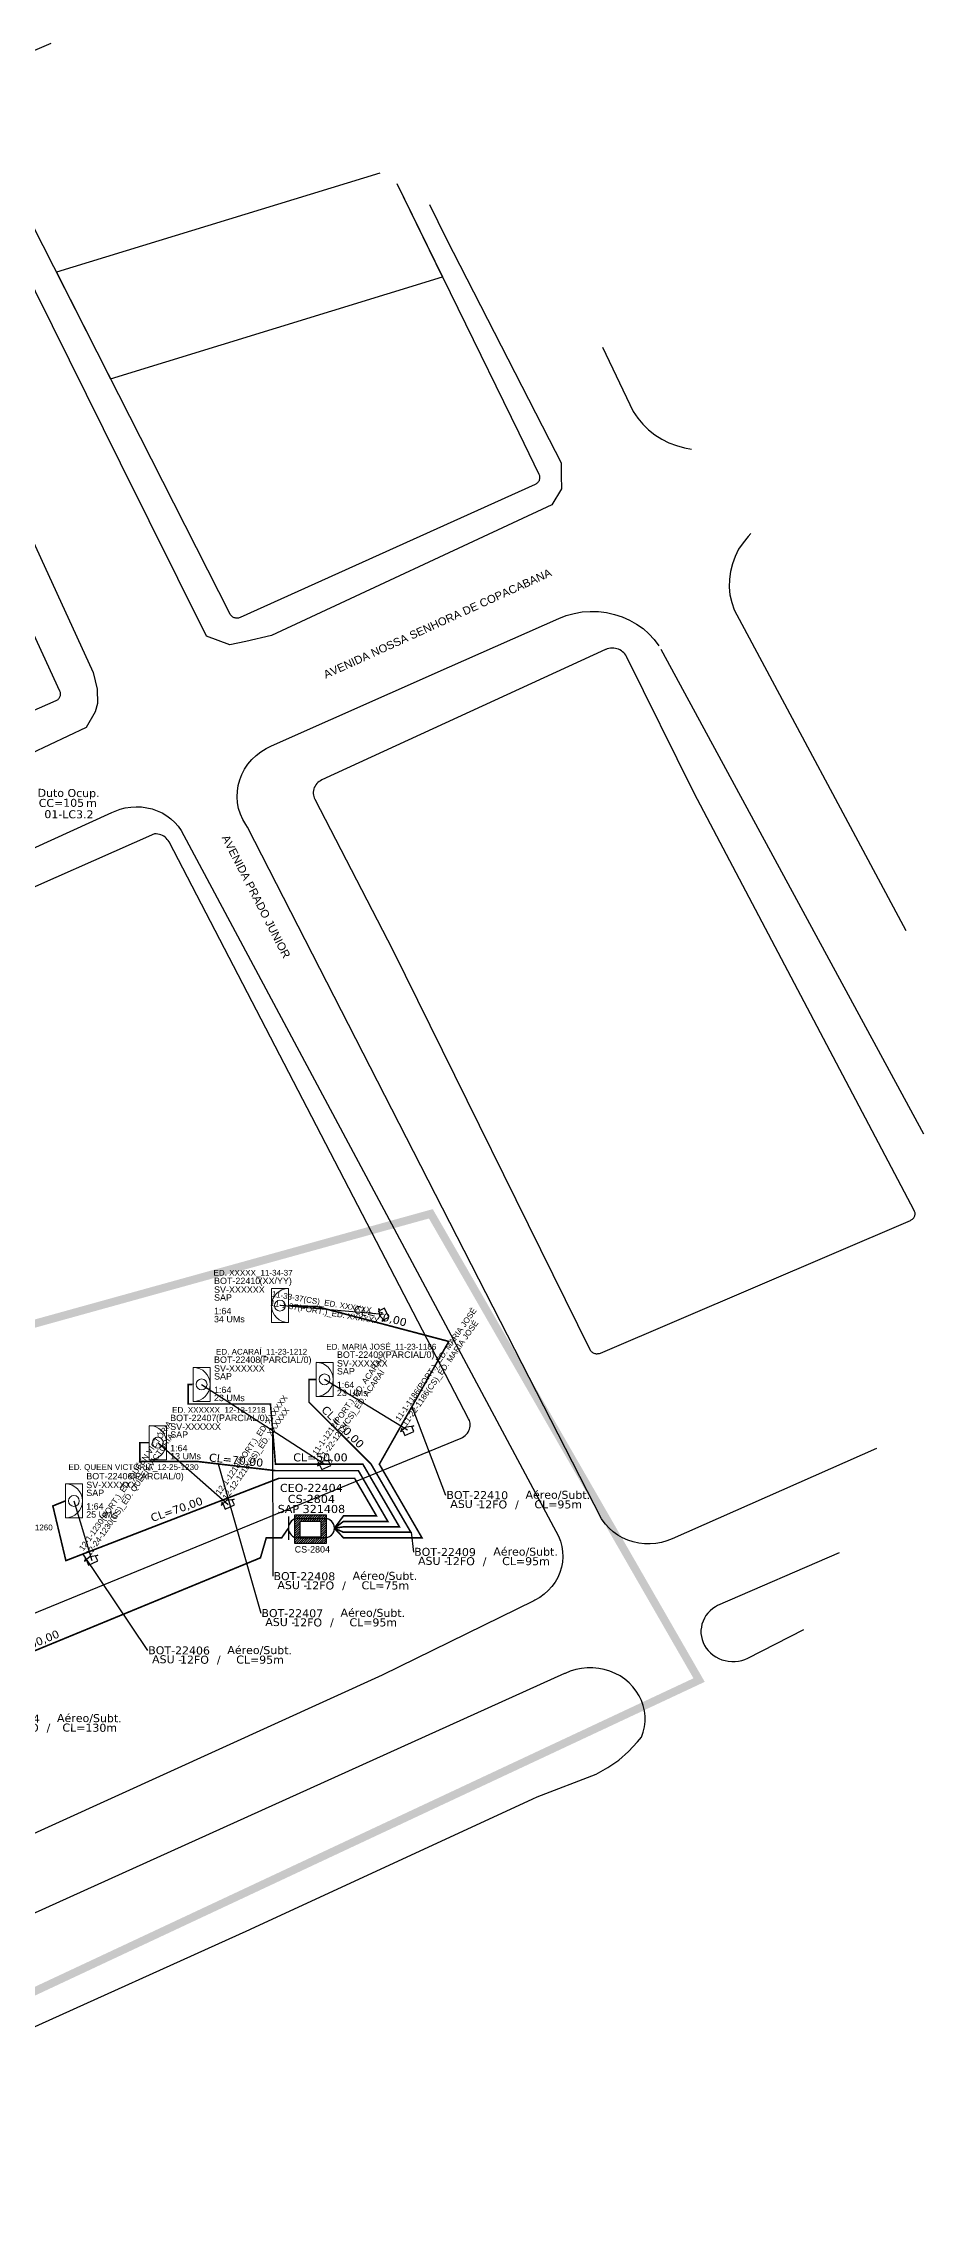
# Model space of a CAD drawing. Extents: x 4313 to 28038, y -9425 to 4777.
# Drawn here: x 26939 to 28038, y -9420 to -6702 of the extents above; entities that cross this region are included whole.
import ezdxf
from ezdxf.enums import TextEntityAlignment as Align

# ---------------------------------------------------------------- set-up
doc = ezdxf.new("R2010")
doc.units = ezdxf.units.DM
doc.header["$MEASUREMENT"] = 0
for name, color, linetype in [('10.0-Cartográfico', 252, 'Continuous'), ('10.1-Caixas Subterrâneas', 5, 'Continuous'), ('20.4-CEOS', 1, 'Continuous'), ('20.5-CEO', 1, 'Continuous'), ('CAP a instalar', 1, 'Continuous'), ('celulas gpon', 7, 'Continuous'), ('label_cabos', 7, 'Continuous'), ('Legenda', 1, 'Continuous'), ('Segmento de Logradouro Texto', 238, 'Continuous'), ('surveys', 7, 'Continuous'), ('surveys legendas', 7, 'Continuous')]:
    doc.layers.add(name, color=color, linetype=linetype)
doc.layers.add("20.0-LEGENDA DOS CDO'S", color=1, linetype='Continuous', lineweight=0)
doc.layers.add('20.1-CDO_INTERIOR', color=1, linetype='Continuous', lineweight=0)
doc.layers.add('DROP DE CLIENTE', color=140, linetype='Continuous', plot=False)
doc.layers.add('EXTRA', color=50, linetype='Continuous', plot=False)
doc.styles.add('ARIAL', font='arial.ttf')
doc.styles.add('DIGICADE', font='arial.ttf')
doc.styles.add('siredit', font='verdana.ttf')
doc.linetypes.add('FENCELINE1', pattern='A,0.25,-0.1,[133,ltypeshp.shx,S=0.1,R=0,X=-0.1,Y=0],-0.1,1', length=1.45)
doc.dimstyles.new('CC', dxfattribs={"dimtxt": 1, "dimasz": 2, "dimexe": 0.18, "dimexo": 0.0625, "dimgap": 0.09, "dimtad": 0, "dimdec": 0, "dimrnd": 1, "dimzin": 0, "dimdsep": 46, "dimtxsty": 'siredit', "dimblk": 'NONE', "dimcen": 0, "dimse1": 1, "dimse2": 1, "dimsd1": 1, "dimsd2": 1, "dimclrt": 7, "dimadec": 0, "dimazin": 0, "dimtfac": 1, "dimtdec": 0, "dimtofl": 0, "dimtmove": 0, "dimatfit": 3, "dimfxl": 0, "dimtolj": 1, "dimtzin": 0, "dimarcsym": 0})

# ---------------------------------------------------------------- blocks, each defined once
blk = doc.blocks.new('SURVEY_SURVEY')
for p, q in [((0, 0.0000127), (-0.0000126, 0.000009)), ((-0.0000126, 0.000009), (-0.0000086, 0.000009)), ((-0.0000086, 0), (-0.0000086, 0.000009)), ((0.0000086, 0), (-0.0000086, 0)), ((0, 0.0000127), (0.0000126, 0.000009)), ((0.0000084, 0.0000132), (0.0000098, 0.0000132)), ((0.0000084, 0.0000103), (0.0000084, 0.0000132)), ((0.0000126, 0.000009), (0.0000086, 0.000009)), ((0.0000086, 0.000009), (0.0000086, 0)), ((0.0000098, 0.0000132), (0.0000098, 0.0000099))]:
    blk.add_line(p, q)
blk = doc.blocks.new('*X32')
at = {"color": 0, "linetype": 'Continuous'}
for p, q in [((-1.25, 0.34099), (-0.49099, 1.1)), ((-1.25, 0.517767), (-0.667767, 1.1)), ((-1.25, 0.694544), (-0.844544, 1.1)), ((-1.25, 0.87132), (-1.02132, 1.1)), ((-1.25, 1.048097), (-1.198097, 1.1)), ((-1.25, 0.164214), (-0.8035, 0.610714)), ((-1.25, -0.012563), (-0.8035, 0.433937)), ((-1.25, -0.18934), (-0.8035, 0.25716)), ((-1.25, -0.366117), (-0.8035, 0.080383)), ((-0.789214, 0.625), (-0.314214, 1.1)), ((-0.612437, 0.625), (-0.137437, 1.1)), ((-0.43566, 0.625), (0.03934, 1.1)), ((-0.258883, 0.625), (0.216117, 1.1)), ((-0.082107, 0.625), (0.392893, 1.1)), ((0.09467, 0.625), (0.56967, 1.1)), ((0.271447, 0.625), (0.746447, 1.1)), ((0.448223, 0.625), (0.923223, 1.1)), ((0.625, 0.625), (1.1, 1.1)), ((0.801777, 0.625), (1.25, 1.073223)), ((0.8035, 0.449947), (1.25, 0.896447)), ((0.8035, 0.27317), (1.25, 0.71967)), ((0.8035, 0.096393), (1.25, 0.542893)), ((0.8035, -0.080383), (1.25, 0.366117)), ((0.8035, -0.25716), (1.25, 0.18934)), ((0.8035, -0.433937), (1.25, 0.012563)), ((-1.25, -0.542893), (-0.8035, -0.096393)), ((-1.25, -0.71967), (-0.8035, -0.27317)), ((-1.25, -0.896447), (-0.8035, -0.449947)), ((-1.25, -1.073223), (-0.801777, -0.625)), ((-1.1, -1.1), (-0.625, -0.625)), ((-0.923223, -1.1), (-0.448223, -0.625)), ((-0.746447, -1.1), (-0.271447, -0.625)), ((-0.56967, -1.1), (-0.09467, -0.625)), ((-0.392893, -1.1), (0.082107, -0.625)), ((-0.216117, -1.1), (0.258883, -0.625)), ((-0.03934, -1.1), (0.43566, -0.625)), ((0.137437, -1.1), (0.612437, -0.625)), ((0.314214, -1.1), (0.789214, -0.625)), ((0.49099, -1.1), (1.25, -0.34099)), ((0.667767, -1.1), (1.25, -0.517767)), ((0.8035, -0.610714), (1.25, -0.164214)), ((0.844544, -1.1), (1.25, -0.694544)), ((1.02132, -1.1), (1.25, -0.87132)), ((1.198097, -1.1), (1.25, -1.048097))]:
    blk.add_line(p, q, dxfattribs=at)
blk = doc.blocks.new('MANHOLE_MQ')
at = {"color": 0, "linetype": 'Continuous'}
for p, q in [((0.00000623, 0.00000569), (-0.00000627, 0.00000569)), ((-0.00000627, 0.00000569), (-0.00000627, -0.00000531)), ((-0.00000404, 0.00000331), (0.00000399, 0.00000331)), ((-0.00000404, -0.00000294), (-0.00000404, 0.00000331)), ((0.00000399, 0.00000331), (0.00000399, -0.00000294)), ((0.00000623, -0.00000531), (0.00000623, 0.00000569)), ((-0.00000627, -0.00000531), (0.00000623, -0.00000531)), ((0.00000399, -0.00000294), (-0.00000404, -0.00000294)), ((0.00000399, -0.00000294), (0.00000399, -0.00000294))]:
    blk.add_line(p, q, dxfattribs=at)
at = {"color": 0, "linetype": 'Continuous', "xscale": 5e-06, "yscale": 5e-06, "zscale": 1e-05}
blk.add_blockref('*X32', (-0.00000002, 0.00000019), dxfattribs=at)
blk = doc.blocks.new('CDOI_CT_ESQ')
at = {"layer": '20.1-CDO_INTERIOR', "color": 8, "lineweight": 18}
blk.add_lwpolyline([(-2.12, -2.13), (-2.12, 2.12), (0, 2.12), (0.01, -2.13)], close=True, dxfattribs=at)
blk.add_circle((-1.06, 0), 0.68, dxfattribs=at)
blk.add_arc((0.01, 0), 2.13, 90.0276, 270.0276, dxfattribs=at)
at = {"layer": "20.0-LEGENDA DOS CDO'S", "color": 8, "style": 'ARIAL'}
for tag, p in [('CDO_N', (-9.3, 2.69)), ('SAP', (-9.3, 0.61)), ('SURVEY', (-9.3, 1.6)), ('1:XX', (-9.31, -1.08)), ('UMS', (-9.31, -2.09))]:
    blk.add_attdef(tag, p, '', height=0.8, rotation=359.9724, dxfattribs=at)
blk.add_attdef('FIBRAS_UTILIZADAS', text='', height=0.8, rotation=359.9724, dxfattribs=at).set_placement((-1.59, 2.69), align=Align.CENTER)
blk = doc.blocks.new('CDOI_CT_DRT')
at = {"layer": '20.1-CDO_INTERIOR', "color": 8, "lineweight": 18}
blk.add_lwpolyline([(2.13, -2.13), (2.13, 2.12), (0, 2.12), (0, -2.13)], close=True, dxfattribs=at)
blk.add_circle((1.06, 0), 0.68, dxfattribs=at)
blk.add_arc((0, 0), 2.13, 269.9724, 89.9724, dxfattribs=at)
at = {"layer": "20.0-LEGENDA DOS CDO'S", "color": 8, "style": 'ARIAL'}
for tag, p in [('CDO_N', (2.61, 2.69)), ('SURVEY', (2.61, 1.6)), ('SAP', (2.61, 0.61)), ('1:XX', (2.6, -1.08)), ('UMS', (2.6, -2.09))]:
    blk.add_attdef(tag, p, '', height=0.8, rotation=359.9724, dxfattribs=at)
blk.add_attdef('FIBRAS_UTILIZADAS', text='', height=0.8, rotation=359.9724, dxfattribs=at).set_placement((10.32, 2.69), align=Align.CENTER)
blk = doc.blocks.new('*U161')
at = {"layer": '20.5-CEO'}
for p, q in [((-1.56, 1.26), (1.8, 1.26)), ((1.8, -1.13), (-1.56, -1.13))]:
    blk.add_line(p, q, dxfattribs=at)
blk.add_lwpolyline([(-2.75, 1.51), (-2.75, -1.38)], dxfattribs=at)
for centre, start, end in [((-1.56, 0.07), 90, 270), ((1.8, 0.07), 270, 90)]:
    blk.add_arc(centre, 1.2, start, end, dxfattribs=at)
at = {"layer": '20.5-CEO', "color": 7, "style": 'siredit'}
for tag, p in [('FID', (0.11, 5.61)), ('LOCAL', (0.12, 4.23)), ('SAP', (0.12, 2.97)), ('FIBRAS_RESERVA', (0.12, -1.94))]:
    blk.add_attdef(tag, text='', height=1.01, dxfattribs=at).set_placement(p, align=Align.TOP_CENTER)
for tag, flags, p in [('ID_ATIVIDADE', 3, (0.11, -3.51)), ('FATOR', 1, (0.11, -4.82))]:
    blk.add_attdef(tag, text='', height=1.01, dxfattribs=dict(at, flags=flags)).set_placement(p, align=Align.TOP_CENTER)
at = {"layer": '20.5-CEO', "color": 7, "style": 'siredit', "flags": 3}
blk.add_attdef('QTDE', (-4.88, -7.06), '', height=1.01, dxfattribs=at)
blk = doc.blocks.new('LEGENDA DOS CABOS')
at = {"layer": 'EXTRA', "style": 'siredit'}
for tag, p in [('ID', (4.6, 0.97)), ('XX', (9.03, 0.97))]:
    blk.add_attdef(tag, text='', height=0.48, rotation=359.69, dxfattribs=at).set_placement(p, align=Align.MIDDLE_CENTER)
at = {"layer": 'Legenda', "color": 7, "style": 'siredit'}
for tag, p in [('TIPO_CABO', (1.31, 0)), ('CABO', (4.69, -0.05)), ('/', (6.81, -0.05)), ('METROS', (10.03, -0.05))]:
    blk.add_attdef(tag, text='', height=0.8, rotation=359.69, dxfattribs=at).set_placement(p, align=Align.MIDDLE_CENTER)
blk = doc.blocks.new('_None')
blk = doc.blocks.new('Inst CB DT OCUP CFOA-SM-ASU-120-S-12')
at = {"layer": 'label_cabos', "color": 0, "style": 'siredit'}
for tag, flags, p in [('ID_ATIVIDADE', 3, (1.31, 2.67)), ('FATOR', 1, (11.56, 2.55))]:
    blk.add_attdef(tag, text='', height=1, rotation=359.69, dxfattribs=dict(at, flags=flags)).set_placement(p, align=Align.MIDDLE_CENTER)
for tag, p in [('TIPO_CABO', (1.26, 0)), ('DESTINO_CABO', (3.13, 1.26)), ('CABO', (4.69, -0.05)), ('/', (7.71, -0.05)), ('LANCE', (10.91, 0)), ('TIPO_CABO', (13.11, 1.24)), ('UND', (15.96, 0)), ('FID', (13.15, -1.41))]:
    blk.add_attdef(tag, text='', height=1, rotation=359.69, dxfattribs=at).set_placement(p, align=Align.MIDDLE_CENTER)
blk.add_attdef('QTDE', (12.43, -0.47), '', height=1, rotation=359.69, dxfattribs=at)

msp = doc.modelspace()

# ---------------------------------------------------------------- linework, layer by layer
at = {"color": 251}
for points in [[(27244.6, -8543.3), (27244.6, -8572.2)], [(27256.6, -8545.8), (27290.2, -8545.8)], [(27256.6, -8569.7), (27289.8, -8569.7)]]:
    msp.add_lwpolyline(points, dxfattribs=at)
for centre, start, end in [((27256.6, -8557.8), 90, 270), ((27290.2, -8557.8), 268.3302, 90)]:
    msp.add_arc(centre, 12, start, end, dxfattribs=at)
at = {"layer": '10.0-Cartográfico'}
for points in [[(26947.7, -6702.4), (26844.3, -6746.7), (26843.4, -6747.2), (26842.5, -6747.8), (26841.7, -6748.3), (26841, -6749), (26840.4, -6749.8), (26839.8, -6750.6), (26839.4, -6751.4), (26839.1, -6752.3), (26838.8, -6753.2), (26838.6, -6754.1), (26838.6, -6755.1), (26838.6, -6756), (26838.8, -6757), (26839.1, -6757.9), (26839.5, -6758.7)], [(27034.8, -7226.8), (26800.1, -6754.2), (26803, -6742.1), (26826.9, -6724.2)], [(26839.5, -6758.7), (26896.8, -6874.5), (27073, -7221.3)], [(27358.8, -6864.5), (26954.6, -6988.3), (27022.3, -7121.4), (27437.3, -6993.8), (27380.5, -6877.6)], [(27532.9, -7189.3), (27380.5, -6877.6)], [(27420.9, -6903.6), (27441.9, -6946.1), (27570.4, -7197.1)], [(27637.2, -7082), (27675.7, -7162.4), (27681.2, -7170.6), (27687.5, -7178.2), (27694.7, -7185.1), (27702.5, -7191.4), (27711.2, -7196.8), (27720.3, -7201.4), (27729.8, -7204.9), (27739.8, -7207.7), (27748.6, -7209.2)], [(27570.4, -7197.1), (27585.5, -7226.5), (27585.7, -7242.3), (27585.9, -7259), (27574.1, -7278.7), (27223.5, -7442), (27191.5, -7449.8), (27171.4, -7453.8), (27142.2, -7443), (27034.8, -7226.8)], [(27073, -7221.3), (27171.5, -7415.1), (27172, -7415.9), (27172.6, -7416.7), (27173.2, -7417.4), (27174, -7418.1), (27174.8, -7418.7), (27175.7, -7419.1), (27176.6, -7419.6), (27177.5, -7419.9), (27178.5, -7420.1), (27179.5, -7420.2), (27180.6, -7420.2), (27181.6, -7420.2), (27182.6, -7420), (27183.6, -7419.7), (27184.7, -7419.4), (27553.6, -7252.9), (27554.5, -7252.6), (27555.3, -7252), (27556.1, -7251.4), (27556.8, -7250.6), (27557.4, -7249.9), (27557.9, -7249.1), (27558.4, -7248.3), (27558.7, -7247.4), (27559, -7246.5), (27559, -7245.5), (27559, -7244.6), (27559, -7243.6), (27558.8, -7242.7), (27558.5, -7241.8), (27558.2, -7241.1), (27532.9, -7189.3)], [(26889.3, -7245.5), (27000.7, -7488.5), (27005.8, -7509.3), (27006, -7527.1), (27002.9, -7537.5), (26991.9, -7557), (26808.3, -7643.8), (26209.9, -7905.4), (26185.8, -7908.7), (26164.9, -7910.4), (26147.3, -7910.6), (26132.8, -7910.8), (26124.7, -7906.4), (25850.3, -7358.9)], [(26164.6, -7870.6), (26954.3, -7523.5), (26955.1, -7523.1), (26956, -7522.5), (26956.8, -7522), (26957.4, -7521.2), (26958.1, -7520.5), (26958.6, -7519.7), (26959.1, -7518.9), (26959.4, -7518), (26959.6, -7517.1), (26959.8, -7516.1), (26959.8, -7515.2), (26959.7, -7514.3), (26959.6, -7513.3), (26959.3, -7512.4), (26959, -7511.8), (26838.1, -7249.2)], [(27822.8, -7314.9), (27819.2, -7318.4), (27812.9, -7326.2), (27807.4, -7334.5), (27803, -7343.4), (27799.6, -7352.7), (27797.2, -7362.2), (27795.9, -7371.9), (27795.7, -7381.6), (27796.6, -7391.4), (27798.7, -7400.9), (27801.7, -7410.3), (28016.3, -7810.8)], [(27979.6, -8458.2), (27724.3, -8571.2), (27717.7, -8573.7), (27710.9, -8575.6), (27703.9, -8576.9), (27696.8, -8577.4), (27689.6, -8577.2), (27682.5, -8576.4), (27675.6, -8574.8), (27668.8, -8572.6), (27662.3, -8569.7), (27656.3, -8566.3), (27650.6, -8562.3), (27645.4, -8557.8), (27640.8, -8552.7), (27636.7, -8547.3), (27635.8, -8545.9), (27193.6, -7681.9), (27191.3, -7678.5), (27187.6, -7672), (27184.6, -7665.4), (27182.4, -7658.3), (27181, -7651.2), (27180.6, -7644), (27180.8, -7636.8), (27181.8, -7629.5), (27183.8, -7622.5), (27186.4, -7615.7), (27189.8, -7609.2), (27194, -7603), (27198.8, -7597.3), (27204.2, -7592.1), (27210.2, -7587.4), (27216.7, -7583.4), (27223.6, -7579.9), (27445.8, -7481.3), (27582.5, -7420.8), (27592, -7417.2), (27601.7, -7414.6), (27611.7, -7412.8), (27621.9, -7412.1), (27632.1, -7412.3), (27642.2, -7413.6), (27652.2, -7415.8), (27661.8, -7418.9), (27671, -7423), (27679.7, -7427.9), (27687.9, -7433.6), (27695.3, -7440.1), (27701.9, -7447.4), (27707.6, -7455.2)], [(27277.6, -7646.7), (27375, -7835.3), (27621.5, -8334.4), (27622, -8335.3), (27622.6, -8336), (27623.2, -8336.8), (27624, -8337.5), (27624.8, -8338.1), (27625.7, -8338.5), (27626.6, -8339), (27627.6, -8339.3), (27628.5, -8339.6), (27629.5, -8339.7), (27630.6, -8339.8), (27631.6, -8339.6), (27632.5, -8339.5), (27633.6, -8339.3), (27634.6, -8338.9), (28022.3, -8173.1), (28023.2, -8172.6), (28024.1, -8172), (28024.8, -8171.5), (28025.5, -8170.8), (28026.2, -8170), (28026.8, -8169.2), (28027.1, -8168.4), (28027.5, -8167.5), (28027.8, -8166.6), (28027.9, -8165.7), (28028, -8164.7), (28027.9, -8163.8), (28027.7, -8162.8), (28027.4, -8161.9), (28026.9, -8160.9), (27751.8, -7639.4), (27667.3, -7468.5), (27666.3, -7466.8), (27665.2, -7465.2), (27663.9, -7463.8), (27662.4, -7462.5), (27660.8, -7461.3), (27659.1, -7460.3), (27657.2, -7459.4), (27655.3, -7458.8), (27653.4, -7458.3), (27651.3, -7458.1), (27649.3, -7458), (27647.2, -7458.1), (27645.3, -7458.4), (27643.2, -7458.9), (27641.4, -7459.6), (27640.8, -7459.8), (27286.6, -7622.7), (27284.7, -7623.7), (27283.1, -7624.8), (27281.5, -7626), (27280.2, -7627.3), (27278.9, -7628.9), (27277.9, -7630.5), (27277, -7632.2), (27276.4, -7634), (27276, -7635.9), (27275.7, -7637.8), (27275.7, -7639.7), (27275.9, -7641.6), (27276.3, -7643.4), (27276.9, -7645.2), (27277.6, -7646.7)], [(27710.2, -7459.3), (28038.5, -8064.8)], [(26511.1, -7897), (27024.1, -7663.4), (27027.9, -7661.7), (27034.2, -7659.3), (27040.8, -7657.6), (27047.5, -7656.6), (27054.2, -7656.2), (27061.1, -7656.5), (27067.8, -7657.5), (27074.4, -7659), (27080.7, -7661.2), (27086.8, -7664), (27092.5, -7667.4), (27097.8, -7671.3), (27102.8, -7675.8), (27107, -7680.6), (27110.8, -7685.9), (27582.1, -8567.9), (27584.6, -8574.1), (27586.3, -8580.5), (27587.4, -8587), (27587.7, -8593.6), (27587.2, -8600.2), (27586, -8606.7), (27584, -8613.1), (27581.4, -8619.3), (27578.1, -8625.1), (27574.1, -8630.6), (27569.5, -8635.7), (27564.4, -8640.3), (27558.8, -8644.4), (27552.7, -8647.9), (27551.4, -8648.7), (27361.8, -8741.4), (26489, -9138.3)], [(26609.8, -8794), (27460.6, -8445.2), (27462.4, -8444.3), (27464, -8443.3), (27465.6, -8442.1), (27467, -8440.7), (27468.3, -8439.2), (27469.4, -8437.6), (27470.3, -8435.9), (27470.9, -8434.1), (27471.5, -8432.3), (27471.8, -8430.4), (27471.8, -8428.5), (27471.7, -8426.6), (27471.4, -8424.8), (27470.8, -8423), (27469.9, -8421), (27095.5, -7700.2), (27094.5, -7698.5), (27093.3, -7697), (27092, -7695.6), (27090.5, -7694.3), (27088.9, -7693.1), (27087.2, -7692.1), (27085.3, -7691.3), (27083.4, -7690.7), (27081.4, -7690.3), (27079.4, -7690), (27077.3, -7690), (26278.6, -8043.4)], [(27933.1, -8588.7), (27780.8, -8654.6), (27778.5, -8655.9), (27775.1, -8658.2), (27771.9, -8660.9), (27769.1, -8663.8), (27766.6, -8667), (27764.6, -8670.3), (27762.9, -8674), (27761.6, -8677.7), (27760.8, -8681.5), (27760.3, -8685.4), (27760.3, -8689.4), (27760.8, -8693.2), (27761.7, -8697), (27763, -8700.7), (27764.8, -8704.3), (27766.9, -8707.7), (27769.4, -8710.8), (27772.2, -8713.7), (27775.4, -8716.4), (27778.8, -8718.6), (27782.5, -8720.5), (27786.4, -8722.1), (27790.4, -8723.3), (27794.5, -8724.1), (27798.7, -8724.5), (27802.9, -8724.4), (27807.2, -8724), (27811.3, -8723.2), (27815.3, -8722), (27819.1, -8720.4)], [(27819.1, -8720.4), (27889.1, -8684.5)], [(26907, -9189.9), (27196.4, -9059.4), (27197.2, -9059), (27550, -8896.1), (27555.7, -8893.7), (27629.4, -8865.1), (27644, -8856.9), (27657.5, -8847.5), (27669.9, -8836.8), (27681.1, -8824.9), (27686, -8818.9), (27688.2, -8812.5), (27689.7, -8806), (27690.5, -8799.3), (27690.5, -8792.7), (27689.7, -8786.1), (27688.2, -8779.5), (27685.9, -8773.2), (27683, -8767.1), (27679.4, -8761.3), (27675.2, -8755.9), (27670.4, -8750.9), (27665, -8746.4), (27659.2, -8742.5), (27652.9, -8739.2), (27646.3, -8736.4), (27639.5, -8734.4), (27632.5, -8733), (27625.3, -8732.4), (27618.1, -8732.4), (27610.9, -8733), (27603.9, -8734.4), (27597, -8736.5), (27590.4, -8739.2), (27589.8, -8739.4), (26893.1, -9054.4)]]:
    msp.add_lwpolyline(points, dxfattribs=at)
at = {"layer": 'CAP a instalar', "color": 8, "linetype": 'FENCELINE1', "ltscale": 5, "const_width": 2}
for points in [[(27302.1, -8557.8), (27313.5, -8569.8), (27411.6, -8569.8), (27358.3, -8477.8), (27445.1, -8324.4), (27280.5, -8280.9), (27244.8, -8279.6)], [(27302.1, -8557.8), (27313.5, -8562.9), (27397.7, -8562.9), (27348, -8477.8), (27270.4, -8400.3), (27270.4, -8371.8), (27279.2, -8371.8)], [(27302.1, -8557.8), (27313.5, -8556.1), (27383.4, -8556.1), (27337.7, -8477.8), (27228.5, -8477.8), (27222.2, -8402.6), (27119.5, -8402.6), (27119.5, -8378.1), (27125.6, -8378.1), (27125.6, -8378.2)], [(27302.1, -8557.8), (27313.5, -8549.3), (27368.9, -8549.3), (27332.1, -8485.9), (27228.7, -8485.9), (27132.5, -8474.6), (27058.8, -8474.6), (27058.8, -8450.9), (27070.8, -8450.9), (27070.8, -8450.9)], [(27302.1, -8557.8), (27313.5, -8542.4), (27354.7, -8542.4), (27327.4, -8495.5), (27232.6, -8495.5), (26966.5, -8598.3), (26950.2, -8530), (26965.9, -8523.7)], [(26593.6, -8827.2), (26615.3, -8819.5), (26663.8, -8819.5), (27209.7, -8594.8), (27217, -8569.8), (27236.1, -8570), (27244.6, -8557.8)]]:
    msp.add_lwpolyline(points, dxfattribs=at)
at = {"layer": 'celulas gpon', "color": 116, "linetype": 'Continuous', "lineweight": 200, "const_width": 10}
msp.add_lwpolyline([(27422.7, -8164.9), (27758, -8747.6), (26334.8, -9414.1), (25638.5, -8298.7), (25631.1, -8283.5), (26158.3, -8039.2), (25725.5, -7164), (26405.5, -6885.7), (26836.7, -7699.1), (26435.8, -7880.9), (26696.5, -8366.2), (27422.7, -8164.9)], dxfattribs=at)
at = {"layer": 'DROP DE CLIENTE'}
for points in [[(27363.5, -8290.7), (27234.1, -8279.6)], [(27136.2, -8378.1), (27290.1, -8477.9)], [(27393.6, -8435.2), (27289.8, -8371.8)], [(27081.5, -8450.9), (27169.4, -8528.1)], [(26976.5, -8523.7), (26999.1, -8598.3)]]:
    msp.add_lwpolyline(points, dxfattribs=at)

# ---------------------------------------------------------------- block references
at = {"layer": '10.1-Caixas Subterrâneas', "color": 30, "xscale": 3197875.543111582, "yscale": 3197875.543111582, "zscale": 3197875.543111582, "rotation": 180.0000000000628}
msp.add_blockref('MANHOLE_MQ', (27272.2, -8558.4), dxfattribs=at)
at = {"layer": '20.1-CDO_INTERIOR', "xscale": 10, "yscale": 10, "zscale": 10}
for name, p, values in [('CDOI_CT_ESQ', (27244.7, -8279.6), {'CDO_N': 'BOT-22410', 'FIBRAS_UTILIZADAS': '(XX/YY)', 'SURVEY': 'SV-XXXXXX', 'SAP': 'SAP', '1:XX': '1:64', 'UMS': '34 UMs'}), ('CDOI_CT_DRT', (27125.6, -8378.1), {'CDO_N': 'BOT-22408', 'FIBRAS_UTILIZADAS': '        (PARCIAL/0)', 'SURVEY': 'SV-XXXXXX', 'SAP': 'SAP', '1:XX': '1:64', 'UMS': '23 UMs'}), ('CDOI_CT_DRT', (27279.2, -8371.8), {'CDO_N': 'BOT-22409', 'FIBRAS_UTILIZADAS': '        (PARCIAL/0)', 'SURVEY': 'SV-XXXXXX', 'SAP': 'SAP', '1:XX': '1:64', 'UMS': '23 UMs'}), ('CDOI_CT_DRT', (27070.8, -8450.9), {'CDO_N': 'BOT-22407', 'FIBRAS_UTILIZADAS': '        (PARCIAL/0)', 'SURVEY': 'SV-XXXXXX', 'SAP': 'SAP', '1:XX': '1:64', 'UMS': '13 UMs'}), ('CDOI_CT_DRT', (26965.9, -8523.7), {'CDO_N': 'BOT-22406', 'FIBRAS_UTILIZADAS': '        (PARCIAL/0)', 'SURVEY': 'SV-XXXXXX', 'SAP': 'SAP', '1:XX': '1:64', 'UMS': '25 UMs'})]:
    msp.add_blockref(name, p, dxfattribs=at).add_auto_attribs(values)
at = {"layer": '20.5-CEO', "color": 251, "lineweight": 0}
ref = msp.add_blockref('*U161', (27272.2, -8558.4), dxfattribs=dict(at, xscale=10, yscale=10, zscale=10))
ref.add_attrib('LOCAL', 'CS-2804', dxfattribs={"color": 8, "height": 10.14, "style": 'siredit'}).set_placement((27273.4, -8516.1), align=Align.TOP_CENTER)
ref.add_attrib('SAP', 'SAP 321408', dxfattribs={"color": 8, "height": 10.14, "style": 'siredit'}).set_placement((27273.4, -8528.7), align=Align.TOP_CENTER)
ref.add_attrib('FID', 'CEO-22404', dxfattribs={"layer": '20.4-CEOS', "color": 8, "height": 10.1, "style": 'siredit'}).set_placement((27273.3, -8502.4), align=Align.TOP_CENTER)
at = {"layer": 'label_cabos', "color": 0, "lineweight": 0}
ref = msp.add_blockref('Inst CB DT OCUP CFOA-SM-ASU-120-S-12', (26838.8, -7651.5), dxfattribs=dict(at, xscale=10, yscale=10, zscale=10))
ref.add_attrib('DESTINO_CABO', 'BOT-22421', dxfattribs={"color": 0, "height": 10, "rotation": 359.69, "style": 'siredit'}).set_placement((26870.1, -7638.9), align=Align.MIDDLE_CENTER)
ref.add_attrib('CABO', '12FO', dxfattribs={"color": 0, "height": 10, "rotation": 359.69, "style": 'siredit'}).set_placement((26885.7, -7652), align=Align.MIDDLE_CENTER)
ref.add_attrib('TIPO_CABO', 'Duto Ocup.', dxfattribs={"color": 0, "height": 10, "rotation": 359.69, "style": 'siredit'}).set_placement((26969.9, -7639), align=Align.MIDDLE_CENTER)
ref.add_attrib('/', '/', dxfattribs={"color": 0, "height": 10, "rotation": 359.69, "style": 'siredit'}).set_placement((26916, -7652), align=Align.MIDDLE_CENTER)
ref.add_attrib('TIPO_CABO', 'ASU - ', dxfattribs={"color": 0, "height": 10, "rotation": 359.69, "style": 'siredit'}).set_placement((26851.4, -7651.5), align=Align.MIDDLE_CENTER)
ref.add_attrib('FID', '01-LC3.2', dxfattribs={"color": 0, "height": 10, "rotation": 359.69, "style": 'siredit'}).set_placement((26970.3, -7665.6), align=Align.MIDDLE_CENTER)
ref.add_attrib('LANCE', 'CC=', dxfattribs={"color": 0, "height": 10, "rotation": 359.69, "style": 'siredit'}).set_placement((26947.9, -7651.5), align=Align.MIDDLE_CENTER)
ref.add_attrib('QTDE', '105', (26963.1, -7656.2), dxfattribs={"color": 0, "height": 10, "rotation": 359.69, "style": 'siredit'})
ref.add_attrib('UND', 'm', dxfattribs={"color": 0, "height": 10, "rotation": 359.69, "style": 'siredit'}).set_placement((26998.5, -7651.5), align=Align.MIDDLE_CENTER)
ref = msp.add_blockref('LEGENDA DOS CABOS', (27438.3, -8532.7), dxfattribs=dict(at, xscale=10, yscale=10, zscale=10))
ref.add_attrib('ID', 'BOT-22410', dxfattribs={"color": 0, "height": 10, "rotation": 359.69, "style": 'siredit'}).set_placement((27480.7, -8516.4), align=Align.MIDDLE_CENTER)
ref.add_attrib('CABO', '12FO', dxfattribs={"color": 0, "height": 10, "rotation": 359.69, "style": 'siredit'}).set_placement((27500, -8528), align=Align.MIDDLE_CENTER)
ref.add_attrib('METROS', 'CL=95m', dxfattribs={"color": 0, "height": 10, "rotation": 359.69, "style": 'siredit'}).set_placement((27581.9, -8528), align=Align.MIDDLE_CENTER)
ref.add_attrib('XX', 'Aéreo/Subt.', dxfattribs={"color": 0, "height": 10, "rotation": 359.69, "style": 'siredit'}).set_placement((27581.4, -8516), align=Align.MIDDLE_CENTER)
ref.add_attrib('/', '/', dxfattribs={"color": 0, "height": 10, "rotation": 359.69, "style": 'siredit'}).set_placement((27530.3, -8528), align=Align.MIDDLE_CENTER)
ref.add_attrib('TIPO_CABO', 'ASU -', dxfattribs={"color": 0, "height": 10, "rotation": 359.69, "style": 'siredit'}).set_placement((27465.7, -8527.5), align=Align.MIDDLE_CENTER)
ref = msp.add_blockref('LEGENDA DOS CABOS', (27398, -8603.8), dxfattribs=dict(at, xscale=10, yscale=10, zscale=10))
ref.add_attrib('ID', 'BOT-22409', dxfattribs={"color": 0, "height": 10, "rotation": 359.69, "style": 'siredit'}).set_placement((27440.4, -8587.5), align=Align.MIDDLE_CENTER)
ref.add_attrib('CABO', '12FO', dxfattribs={"color": 0, "height": 10, "rotation": 359.69, "style": 'siredit'}).set_placement((27459.6, -8599), align=Align.MIDDLE_CENTER)
ref.add_attrib('METROS', 'CL=95m', dxfattribs={"color": 0, "height": 10, "rotation": 359.69, "style": 'siredit'}).set_placement((27541.6, -8599), align=Align.MIDDLE_CENTER)
ref.add_attrib('XX', 'Aéreo/Subt.', dxfattribs={"color": 0, "height": 10, "rotation": 359.69, "style": 'siredit'}).set_placement((27541.1, -8587.1), align=Align.MIDDLE_CENTER)
ref.add_attrib('/', '/', dxfattribs={"color": 0, "height": 10, "rotation": 359.69, "style": 'siredit'}).set_placement((27489.9, -8599), align=Align.MIDDLE_CENTER)
ref.add_attrib('TIPO_CABO', 'ASU -', dxfattribs={"color": 0, "height": 10, "rotation": 359.69, "style": 'siredit'}).set_placement((27425.4, -8598.6), align=Align.MIDDLE_CENTER)
ref = msp.add_blockref('LEGENDA DOS CABOS', (27222.2, -8634.1), dxfattribs=dict(at, xscale=10, yscale=10, zscale=10))
ref.add_attrib('ID', 'BOT-22408', dxfattribs={"color": 0, "height": 10, "rotation": 359.69, "style": 'siredit'}).set_placement((27264.6, -8617.8), align=Align.MIDDLE_CENTER)
ref.add_attrib('CABO', '12FO', dxfattribs={"color": 0, "height": 10, "rotation": 359.69, "style": 'siredit'}).set_placement((27283.8, -8629.3), align=Align.MIDDLE_CENTER)
ref.add_attrib('METROS', 'CL=75m', dxfattribs={"color": 0, "height": 10, "rotation": 359.69, "style": 'siredit'}).set_placement((27365.8, -8629.3), align=Align.MIDDLE_CENTER)
ref.add_attrib('XX', 'Aéreo/Subt.', dxfattribs={"color": 0, "height": 10, "rotation": 359.69, "style": 'siredit'}).set_placement((27365.3, -8617.3), align=Align.MIDDLE_CENTER)
ref.add_attrib('/', '/', dxfattribs={"color": 0, "height": 10, "rotation": 359.69, "style": 'siredit'}).set_placement((27314.1, -8629.3), align=Align.MIDDLE_CENTER)
ref.add_attrib('TIPO_CABO', 'ASU -', dxfattribs={"color": 0, "height": 10, "rotation": 359.69, "style": 'siredit'}).set_placement((27249.6, -8628.9), align=Align.MIDDLE_CENTER)
ref = msp.add_blockref('LEGENDA DOS CABOS', (27207.1, -8680.3), dxfattribs=dict(at, xscale=10, yscale=10, zscale=10))
ref.add_attrib('ID', 'BOT-22407', dxfattribs={"color": 0, "height": 10, "rotation": 359.69, "style": 'siredit'}).set_placement((27249.5, -8664), align=Align.MIDDLE_CENTER)
ref.add_attrib('CABO', '12FO', dxfattribs={"color": 0, "height": 10, "rotation": 359.69, "style": 'siredit'}).set_placement((27268.7, -8675.5), align=Align.MIDDLE_CENTER)
ref.add_attrib('METROS', 'CL=95m', dxfattribs={"color": 0, "height": 10, "rotation": 359.69, "style": 'siredit'}).set_placement((27350.7, -8675.5), align=Align.MIDDLE_CENTER)
ref.add_attrib('XX', 'Aéreo/Subt.', dxfattribs={"color": 0, "height": 10, "rotation": 359.69, "style": 'siredit'}).set_placement((27350.2, -8663.5), align=Align.MIDDLE_CENTER)
ref.add_attrib('/', '/', dxfattribs={"color": 0, "height": 10, "rotation": 359.69, "style": 'siredit'}).set_placement((27299, -8675.5), align=Align.MIDDLE_CENTER)
ref.add_attrib('TIPO_CABO', 'ASU -', dxfattribs={"color": 0, "height": 10, "rotation": 359.69, "style": 'siredit'}).set_placement((27234.5, -8675.1), align=Align.MIDDLE_CENTER)
ref = msp.add_blockref('LEGENDA DOS CABOS', (27065.6, -8726.8), dxfattribs=dict(at, xscale=10, yscale=10, zscale=10))
ref.add_attrib('ID', 'BOT-22406', dxfattribs={"color": 0, "height": 10, "rotation": 359.69, "style": 'siredit'}).set_placement((27108, -8710.5), align=Align.MIDDLE_CENTER)
ref.add_attrib('CABO', '12FO', dxfattribs={"color": 0, "height": 10, "rotation": 359.69, "style": 'siredit'}).set_placement((27127.2, -8722.1), align=Align.MIDDLE_CENTER)
ref.add_attrib('METROS', 'CL=95m', dxfattribs={"color": 0, "height": 10, "rotation": 359.69, "style": 'siredit'}).set_placement((27209.2, -8722.1), align=Align.MIDDLE_CENTER)
ref.add_attrib('XX', 'Aéreo/Subt.', dxfattribs={"color": 0, "height": 10, "rotation": 359.69, "style": 'siredit'}).set_placement((27208.7, -8710.1), align=Align.MIDDLE_CENTER)
ref.add_attrib('/', '/', dxfattribs={"color": 0, "height": 10, "rotation": 359.69, "style": 'siredit'}).set_placement((27157.5, -8722.1), align=Align.MIDDLE_CENTER)
ref.add_attrib('TIPO_CABO', 'ASU -', dxfattribs={"color": 0, "height": 10, "rotation": 359.69, "style": 'siredit'}).set_placement((27093, -8721.6), align=Align.MIDDLE_CENTER)
ref = msp.add_blockref('LEGENDA DOS CABOS', (26852.8, -8811.8), dxfattribs=dict(at, xscale=10, yscale=10, zscale=10))
ref.add_attrib('ID', 'CEO-22404', dxfattribs={"color": 0, "height": 10, "rotation": 359.69, "style": 'siredit'}).set_placement((26895.2, -8795.5), align=Align.MIDDLE_CENTER)
ref.add_attrib('CABO', '24FO', dxfattribs={"color": 0, "height": 10, "rotation": 359.69, "style": 'siredit'}).set_placement((26914.4, -8807.1), align=Align.MIDDLE_CENTER)
ref.add_attrib('METROS', 'CL=130m', dxfattribs={"color": 0, "height": 10, "rotation": 359.69, "style": 'siredit'}).set_placement((26996.3, -8807.1), align=Align.MIDDLE_CENTER)
ref.add_attrib('XX', 'Aéreo/Subt.', dxfattribs={"color": 0, "height": 10, "rotation": 359.69, "style": 'siredit'}).set_placement((26995.8, -8795.1), align=Align.MIDDLE_CENTER)
ref.add_attrib('/', '/', dxfattribs={"color": 0, "height": 10, "rotation": 359.69, "style": 'siredit'}).set_placement((26944.7, -8807.1), align=Align.MIDDLE_CENTER)
ref.add_attrib('TIPO_CABO', 'ASU -', dxfattribs={"color": 0, "height": 10, "rotation": 359.69, "style": 'siredit'}).set_placement((26880.2, -8806.6), align=Align.MIDDLE_CENTER)
at = {"layer": 'surveys', "color": 151, "yscale": 720000.0000000003, "zscale": 719999.9999999998}
for p, xscale, rotation in [((27367.3, -8288.5), -719999.9999999999, 116.24247346082), ((27395.8, -8439.3), -720000, 24.173808885988), ((27291.9, -8481.9), -720000, 24.173808885988), ((27171.4, -8531.3), -720000, 24.173808885988), ((27000.6, -8601.3), -720000, 24.173808885988)]:
    msp.add_blockref('SURVEY_SURVEY', p, dxfattribs=dict(at, xscale=xscale, rotation=rotation))

# ---------------------------------------------------------------- texts
at = {"color": 3, "style": 'ARIAL'}
for s, p in [('ED. XXXXX_11-34-37', (27151, -8242.2)), ('ED. ACARAÍ_11-23-1212', (27154.1, -8340.9)), ('ED. MARIA JOSÉ_11-23-1186', (27292, -8334.6)), ('ED. XXXXXX_12-13-1218', (27099.3, -8413.6)), ('ED. QUEEN VICTÓRIA_12-25-1230', (26969.7, -8485)), ('ED. QUEEN ELIZABETH_10-31-1260', (26780.1, -8560.5))]:
    msp.add_text(s, height=7.2, rotation=0.0099, dxfattribs=at).set_placement(p)
at = {"layer": '10.1-Caixas Subterrâneas', "color": 30, "style": 'ARIAL'}
msp.add_text('CS-2804', height=8, dxfattribs=at).set_placement((27252.5, -8588.2))
at = {"layer": 'celulas gpon', "style": 'siredit'}
for s, rotation, p in [('CL=70,00', 345.2396, (27325.3, -8288.6)), ('CL=70,00', 315.0782, (27285.1, -8410.8)), ('CL=70,00', 354.1358, (27145, -8474.2)), ('CL=50,00', 0.0098, (27250.7, -8474.3)), ('CL=70,00', 19.1769, (27074.5, -8550.1)), ('CL=100,00', 22.3978, (26888.5, -8722.9))]:
    msp.add_text(s, height=10, rotation=rotation, dxfattribs=at).set_placement(p)
at = {"layer": 'Segmento de Logradouro Texto', "color": 7, "linetype": 'Continuous', "style": 'DIGICADE'}
for s, rotation, p in [('AVENIDA NOSSA SENHORA DE COPACABANA', 24.4957, (27291.4, -7496.3)), ('AVENIDA PRADO JUNIOR', 297.0603, (27161, -7694.7))]:
    msp.add_text(s, height=10, rotation=rotation, dxfattribs=at).set_placement(p)
at = {"layer": 'surveys legendas', "color": 0, "style": 'ARIAL'}
for s, rotation, p in [('11-33-37(CS)_ED. XXXXXX', 350.4971, (27223.3, -8268.3)), ('11-1-37(PORT.)_ED. XXXXXX', 350.4971, (27221.7, -8279.7)), ('11-1-1186(PORT.)_ED. MARIA JOSÉ', 55.1301, (27383.5, -8424.7)), ('11-22-1186(CS)_ED. MARIA JOSÉ', 55.1301, (27392.1, -8431)), ('11-1-1212(PORT.)_ED. ACARAÍ', 55.1301, (27279.6, -8467.3)), ('11-22-1212(CS)_ED. ACARAÍ', 55.1301, (27288.2, -8473.6)), ('12-1-1218(PORT.)_ED. XXXXXX', 55.1301, (27159.1, -8516.7)), ('12-1-1230(PORT.)_ED. QUEEN VICTÓRIA', 55.1301, (26988.3, -8586.7)), ('12-12-1218(CS)_ED. XXXXXX', 55.1301, (27167.7, -8523)), ('12-24-1230(CS)_ED. QUEEN VICTÓRIA', 55.1301, (26996.9, -8593))]:
    msp.add_text(s, height=7.2, rotation=rotation, dxfattribs=at).set_placement(p)

# ---------------------------------------------------------------- leaders
at = {"layer": 'label_cabos'}
for points in [[(27399.1, -8405.7), (27441.2, -8516.6)], [(27224.8, -8433.8), (27225.1, -8617.9)], [(27156.8, -8477.5), (27210, -8664.1)], [(27398, -8562.7), (27400.9, -8587.6)], [(26987.8, -8590.1), (27068.5, -8710.7)]]:
    msp.add_leader(points, dimstyle='CC', override={"dimgap": 0.09, "dimtad": 0}, dxfattribs=at)

doc.saveas('drawing.dxf')
